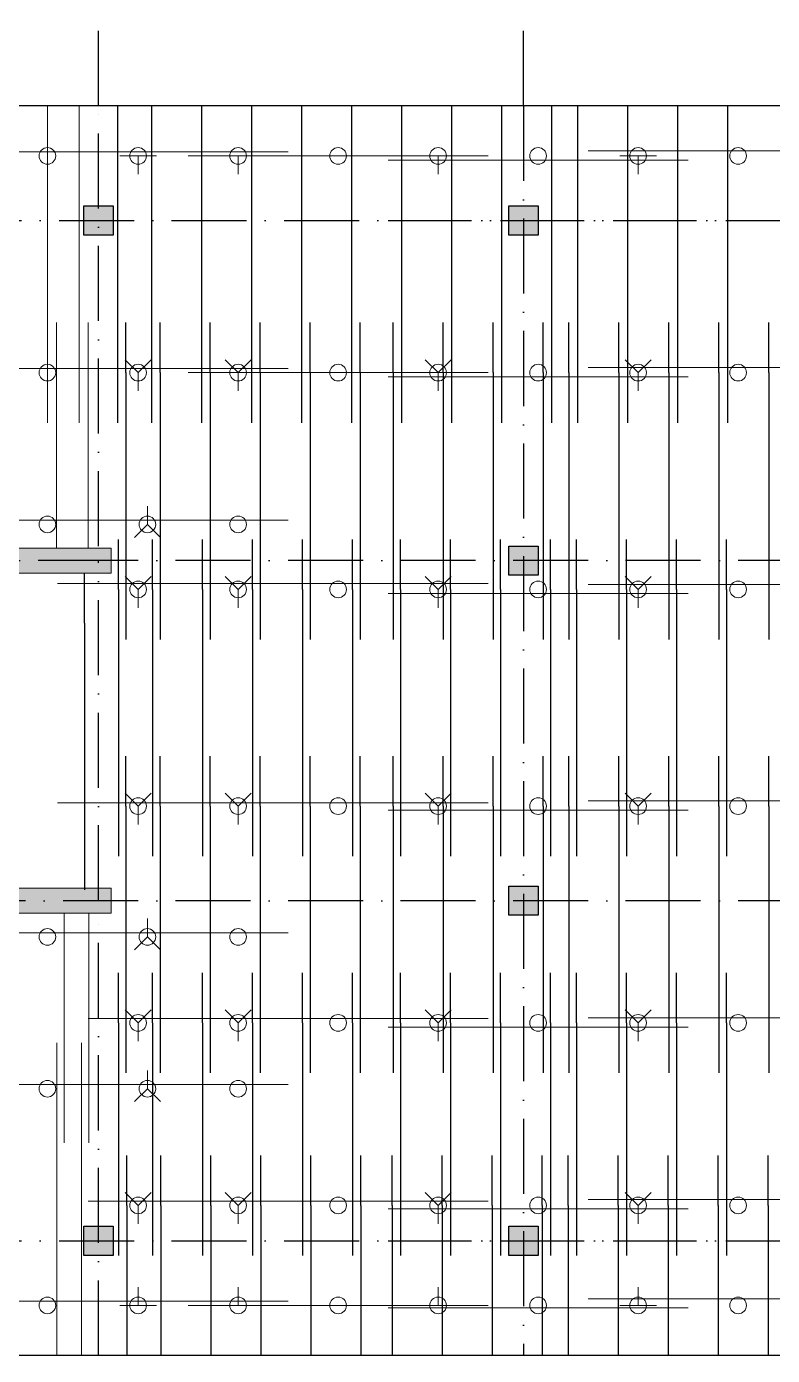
# Model space of a CAD drawing. Header units: millimetres. Extents: x -3518363 to 3223740, y -1530229 to 774657.
# Drawn here: x 2214080 to 2223030, y -15010 to 932 of the extents above; entities that cross this region are included whole.
import ezdxf

# ---------------------------------------------------------------- set-up
doc = ezdxf.new("R2010")
doc.units = ezdxf.units.MM
doc.header["$LTSCALE"] = 15
doc.header["$MEASUREMENT"] = 0
doc.linetypes.add('ACAD_ISO02W100', pattern=[15, 12, -3])
doc.linetypes.add('ACAD_ISO10W100', pattern=[18, 12, -3, 0, -3])
for name, color, linetype, lineweight in [('bedneni-stena', 7, 'CONTINUOUS', 18), ('Okna a dveře', 2, 'CONTINUOUS', 30), ('osy prův', 30, 'ACAD_ISO10W100', 15)]:
    doc.layers.add(name, color=color, linetype=linetype, lineweight=lineweight)
for name, color, linetype in [('HRANICE ZEMINY', 200, 'CONTINUOUS'), ('objekt 1', 40, 'CONTINUOUS'), ('sloupy', 100, 'CONTINUOUS')]:
    doc.layers.add(name, color=color, linetype=linetype)
doc.layers.add('pásy', color=3, linetype='CONTINUOUS', plot=False)
doc.layers.add('svahovaní', color=7, linetype='CONTINUOUS', lineweight=15, true_color=0xe3331c)

msp = doc.modelspace()

# ---------------------------------------------------------------- hatches: boundary and pattern name
at = {"layer": 'HRANICE ZEMINY', "linetype": 'ByBlock', "lineweight": 20, "ltscale": 5}
h = msp.add_hatch(color=256, dxfattribs=at)
h.dxf.hatch_style = 1
h.paths.add_polyline_path([(2209993.376, 101735), (2215093.376, 101735), (2215093.376, 101885), (2215093.376, 102035), (2209693.376, 102035), (2209693.376, 101735), (2209693.376, 97655), (2215093.376, 97655), (2215093.376, 97955), (2214943.376, 97955), (2209993.376, 97955)])
h.paths.add_polyline_path([(2272475, 101735), (2277575, 101735), (2277575, 101885), (2277575, 102035), (2272175, 102035), (2272175, 101735), (2272175, 99560), (2272475, 99560)])
h.paths.add_polyline_path([(2272475, 99560), (2272175, 99560), (2272175, 98810), (2272475, 98810)])
h.paths.add_polyline_path([(2272475, 98810), (2272175, 98810), (2272175, 98060), (2272475, 98060)])
h.paths.add_polyline_path([(2277425, 97955), (2272475, 97955), (2272475, 98060), (2272175, 98060), (2272175, 97655), (2277575, 97655), (2277575, 97955)])
h.paths.add_polyline_path([(2344375, 97955), (2344225, 97955), (2339275, 97955), (2339275, 101735), (2344375, 101735), (2344375, 101885), (2344375, 102035), (2338975, 102035), (2338975, 101735), (2338975, 97655), (2344375, 97655)])
h.paths.add_polyline_path([(2209993.376, -5625), (2214943.376, -5625), (2214943.376, -5475), (2209843.376, -5475), (2209843.376, -9555), (2214943.376, -9555), (2214943.376, -9405), (2209993.376, -9405)])
h.paths.add_polyline_path([(2209843.376, -5475), (2209693.376, -5475), (2209693.376, -5625), (2209693.376, -9555), (2209843.376, -9555)])
h.paths.add_polyline_path([(2215093.376, -5325), (2209843.376, -5325), (2209843.376, -5475), (2214943.376, -5475), (2215093.376, -5475)])
h.paths.add_polyline_path([(2209843.376, -5325), (2209693.376, -5325), (2209693.376, -5475), (2209843.376, -5475)])
h.paths.add_polyline_path([(2215093.376, -5475), (2214943.376, -5475), (2214943.376, -5625), (2215093.376, -5625)])
h.paths.add_polyline_path([(2215093.376, -9555), (2209843.376, -9555), (2209843.376, -9705), (2215093.376, -9705)])
h.paths.add_polyline_path([(2215093.376, -9405), (2214943.376, -9405), (2214943.376, -9555), (2215093.376, -9555)])
h.paths.add_polyline_path([(2209843.376, -9555), (2209693.376, -9555), (2209693.376, -9705), (2209843.376, -9705)])
at = {"layer": 'HRANICE ZEMINY', "linetype": 'ACAD_ISO02W100', "lineweight": -3, "extrusion": (1.93959e-16, -3.39308e-16, -1)}
h = msp.add_hatch(color=256, dxfattribs=at)
h.dxf.hatch_style = 1
h.paths.add_polyline_path([(-2199468.376, -1570), (-2199468.376, -1220), (-2199818.376, -1220), (-2199818.376, -1570)])
h.paths.add_polyline_path([(-2204568.376, -1570), (-2204568.376, -1220), (-2204918.376, -1220), (-2204918.376, -1570)])
h.paths.add_polyline_path([(-2209668.376, -1570), (-2209668.376, -1220), (-2210018.376, -1220), (-2210018.376, -1570)])
h.paths.add_polyline_path([(-2214768.376, -1570), (-2214768.376, -1220), (-2215118.376, -1220), (-2215118.376, -1570)])
h.paths.add_polyline_path([(-2219868.376, -1570), (-2219868.376, -1220), (-2220218.376, -1220), (-2220218.376, -1570)])
h.paths.add_polyline_path([(-2224968.376, -1570), (-2224968.376, -1220), (-2225318.376, -1220), (-2225318.376, -1570)])
h.paths.add_polyline_path([(-2230068.376, -1570), (-2230068.376, -1220), (-2230418.376, -1220), (-2230418.376, -1570)])
at = {"layer": 'HRANICE ZEMINY', "linetype": 'ByBlock', "lineweight": -3, "extrusion": (1.93959e-16, -3.39308e-16, -1)}
h = msp.add_hatch(color=256, dxfattribs=at)
h.dxf.hatch_style = 1
h.paths.add_polyline_path([(-2199468.376, -9730), (-2199468.376, -9380), (-2199818.376, -9380), (-2199818.376, -9730)])
h.paths.add_polyline_path([(-2204568.376, -9730), (-2204568.376, -9380), (-2204918.376, -9380), (-2204918.376, -9730)])
h.paths.add_polyline_path([(-2204568.376, -5650), (-2204568.376, -5300), (-2204918.376, -5300), (-2204918.376, -5650)])
h.paths.add_polyline_path([(-2199468.376, -5650), (-2199468.376, -5300), (-2199818.376, -5300), (-2199818.376, -5650)])
h.paths.add_polyline_path([(-2219868.376, -9730), (-2219868.376, -9380), (-2220218.376, -9380), (-2220218.376, -9730)])
h.paths.add_polyline_path([(-2230068.376, -9730), (-2230068.376, -9380), (-2230418.376, -9380), (-2230418.376, -9730)])
h.paths.add_polyline_path([(-2224968.376, -9730), (-2224968.376, -9380), (-2225318.376, -9380), (-2225318.376, -9730)])
h.paths.add_polyline_path([(-2230068.376, -5650), (-2230068.376, -5300), (-2230418.376, -5300), (-2230418.376, -5650)])
h.paths.add_polyline_path([(-2224968.376, -5650), (-2224968.376, -5300), (-2225318.376, -5300), (-2225318.376, -5650)])
h.paths.add_polyline_path([(-2219868.376, -5650), (-2219868.376, -5300), (-2220218.376, -5300), (-2220218.376, -5650)])
at = {"layer": 'HRANICE ZEMINY', "linetype": 'ACAD_ISO02W100', "lineweight": -3, "extrusion": (1.93959e-16, -3.39308e-16, -1)}
h = msp.add_hatch(color=256, dxfattribs=at)
h.dxf.hatch_style = 1
h.paths.add_polyline_path([(-2199468.376, -13810), (-2199468.376, -13460), (-2199818.376, -13460), (-2199818.376, -13810)])
h.paths.add_polyline_path([(-2204568.376, -13810), (-2204568.376, -13460), (-2204918.376, -13460), (-2204918.376, -13810)])
h.paths.add_polyline_path([(-2209668.376, -13810), (-2209668.376, -13460), (-2210018.376, -13460), (-2210018.376, -13810)])
h.paths.add_polyline_path([(-2214768.376, -13810), (-2214768.376, -13460), (-2215118.376, -13460), (-2215118.376, -13810)])
h.paths.add_polyline_path([(-2219868.376, -13810), (-2219868.376, -13460), (-2220218.376, -13460), (-2220218.376, -13810)])
h.paths.add_polyline_path([(-2224968.376, -13810), (-2224968.376, -13460), (-2225318.376, -13460), (-2225318.376, -13810)])
h.paths.add_polyline_path([(-2230068.376, -13810), (-2230068.376, -13460), (-2230418.376, -13460), (-2230418.376, -13810)])

# ---------------------------------------------------------------- linework, layer by layer
at = {"layer": 'bedneni-stena', "linetype": 'ByBlock', "lineweight": 20, "ltscale": 5}
for p, q in [((2209693.376, -5325), (2215093.376, -5325)), ((2215093.376, -5325), (2215093.376, -5475)), ((2215093.376, -5475), (2215093.376, -5625)), ((2215093.376, -5625), (2209993.376, -5625)), ((2209993.376, -9405), (2214943.376, -9405)), ((2214943.376, -9405), (2215093.376, -9405)), ((2215093.376, -9405), (2215093.376, -9705)), ((2215093.376, -9705), (2209693.376, -9705))]:
    msp.add_line(p, q, dxfattribs=at)
for centre in [(2214330, -620), (2215418.376, -620), (2215418.376, -620), (2216618.376, -620), (2216618.376, -620), (2217818.376, -620), (2217818.376, -620), (2219018.376, -620), (2219018.376, -620), (2220218.376, -620), (2220218.376, -620), (2221418.376, -620), (2221418.376, -620), (2222618.376, -620), (2222618.376, -620), (2214330, -3220), (2215418.376, -3220), (2215418.376, -3220), (2216618.376, -3220), (2216618.376, -3220), (2217818.376, -3220), (2217818.376, -3220), (2219018.376, -3220), (2219018.376, -3220), (2220218.376, -3220), (2220218.376, -3220), (2221418.376, -3220), (2221418.376, -3220), (2222618.376, -3220), (2222618.376, -3220), (2214330, -5040), (2215530, -5040), (2216618.376, -5040), (2215418.376, -5820), (2215418.376, -5820), (2216618.376, -5820), (2216618.376, -5820), (2217818.376, -5820), (2219018.376, -5820), (2219018.376, -5820), (2220218.376, -5820), (2220218.376, -5820), (2221418.376, -5820), (2221418.376, -5820), (2222618.376, -5820), (2222618.376, -5820), (2215418.376, -8420), (2215418.376, -8420), (2216618.376, -8420), (2216618.376, -8420), (2217818.376, -8420), (2217818.376, -8420), (2219018.376, -8420), (2219018.376, -8420), (2220218.376, -8420), (2220218.376, -8420), (2221418.376, -8420), (2221418.376, -8420), (2222618.376, -8420), (2222618.376, -8420), (2214330, -9990), (2215530, -9990), (2216618.376, -9990), (2215418.376, -11020), (2215418.376, -11020), (2216618.376, -11020), (2216618.376, -11020), (2217818.376, -11020), (2217818.376, -11020), (2219018.376, -11020), (2219018.376, -11020), (2220218.376, -11020), (2220218.376, -11020), (2221418.376, -11020), (2221418.376, -11020), (2222618.376, -11020), (2222618.376, -11020), (2214330, -11810), (2215530, -11810), (2216618.376, -11810), (2215418.376, -13210), (2215418.376, -13210), (2216618.376, -13210), (2216618.376, -13210), (2217818.376, -13210), (2217818.376, -13210), (2219018.376, -13210), (2219018.376, -13210), (2220218.376, -13210), (2220218.376, -13210), (2221418.376, -13210), (2221418.376, -13210), (2222618.376, -13210), (2222618.376, -13210), (2214330, -14410), (2215418.376, -14410), (2215418.376, -14410), (2216618.376, -14410), (2216618.376, -14410), (2217818.376, -14410), (2217818.376, -14410), (2219018.376, -14410), (2219018.376, -14410), (2220218.376, -14410), (2220218.376, -14410), (2221418.376, -14410), (2221418.376, -14410), (2222618.376, -14410), (2222618.376, -14410)]:
    msp.add_circle(centre, 100, dxfattribs=at)
at = {"layer": 'objekt 1', "lineweight": -3, "extrusion": (1.93959e-16, -3.39308e-16, -1)}
for p, q in [((2231618.376, -20), (2198268.376, -20)), ((2231618.376, -20), (2218418.376, -20)), ((2231618.376, -15010), (2198268.376, -15010)), ((2231618.376, -15010), (2218418.376, -15010))]:
    msp.add_line(p, q, dxfattribs=at)
at = {"layer": 'Okna a dveře', "linetype": 'ByBlock', "lineweight": 20, "ltscale": 5}
for p, q in [((2213130, -570), (2216618.376, -570)), ((2216618.376, -620), (2216018.376, -620)), ((2216618.376, -570), (2217218.376, -570)), ((2216618.376, -620), (2219018.376, -620)), ((2219018.376, -620), (2219618.376, -620)), ((2221418.376, -560), (2220818.376, -560)), ((2221418.376, -560), (2220818.376, -560)), ((2223818.376, -560), (2221418.376, -560)), ((2223818.376, -560), (2221418.376, -560)), ((2219018.376, -670), (2218418.376, -670)), ((2219018.376, -670), (2218418.376, -670)), ((2221418.376, -670), (2219018.376, -670)), ((2221418.376, -670), (2219018.376, -670)), ((2221418.376, -670), (2222018.376, -670)), ((2221418.376, -670), (2222018.376, -670)), ((2213130, -3170), (2216618.376, -3170)), ((2216618.376, -3170), (2217218.376, -3170)), ((2221418.376, -3160), (2220818.376, -3160)), ((2221418.376, -3160), (2220818.376, -3160)), ((2223818.376, -3160), (2221418.376, -3160)), ((2223818.376, -3160), (2221418.376, -3160)), ((2216618.376, -3220), (2216018.376, -3220)), ((2216618.376, -3220), (2219018.376, -3220)), ((2219018.376, -3270), (2218418.376, -3270)), ((2219018.376, -3270), (2218418.376, -3270)), ((2219018.376, -3270), (2218418.376, -3270)), ((2219018.376, -3270), (2218418.376, -3270)), ((2219018.376, -3220), (2219618.376, -3220)), ((2221418.376, -3270), (2219018.376, -3270)), ((2221418.376, -3270), (2219018.376, -3270)), ((2221418.376, -3270), (2219018.376, -3270)), ((2221418.376, -3270), (2219018.376, -3270)), ((2221418.376, -3270), (2222018.376, -3270)), ((2221418.376, -3270), (2222018.376, -3270)), ((2213130, -4990), (2216618.376, -4990)), ((2216618.376, -4990), (2217218.376, -4990)), ((2219018.376, -5749.289), (2214450, -5749.289)), ((2219018.376, -5870), (2218418.376, -5870)), ((2219018.376, -5870), (2218418.376, -5870)), ((2219018.376, -5749.289), (2219618.376, -5749.289)), ((2221418.376, -5870), (2219018.376, -5870)), ((2221418.376, -5870), (2219018.376, -5870)), ((2221418.376, -5760), (2220818.376, -5760)), ((2221418.376, -5760), (2220818.376, -5760)), ((2223818.376, -5760), (2221418.376, -5760)), ((2223818.376, -5760), (2221418.376, -5760)), ((2221418.376, -5870), (2222018.376, -5870)), ((2221418.376, -5870), (2222018.376, -5870)), ((2219018.376, -8380), (2214450, -8380)), ((2219018.376, -8380), (2219618.376, -8380)), ((2221418.376, -8358.603), (2220818.376, -8358.603)), ((2221418.376, -8358.603), (2220818.376, -8358.603)), ((2223818.376, -8358.603), (2221418.376, -8358.603)), ((2223818.376, -8358.603), (2221418.376, -8358.603)), ((2219018.376, -8468.603), (2218418.376, -8468.603)), ((2219018.376, -8468.603), (2218418.376, -8468.603)), ((2221418.376, -8468.603), (2219018.376, -8468.603)), ((2221418.376, -8468.603), (2219018.376, -8468.603)), ((2221418.376, -8468.603), (2222018.376, -8468.603)), ((2221418.376, -8468.603), (2222018.376, -8468.603)), ((2213130, -9940), (2216618.376, -9940)), ((2216618.376, -9940), (2217218.376, -9940)), ((2219018.376, -10970), (2214818.376, -10970)), ((2219018.376, -10970), (2219618.376, -10970)), ((2221418.376, -10960), (2220818.376, -10960)), ((2221418.376, -10960), (2220818.376, -10960)), ((2223818.376, -10960), (2221418.376, -10960)), ((2223818.376, -10960), (2221418.376, -10960)), ((2219018.376, -11070), (2218418.376, -11070)), ((2219018.376, -11070), (2218418.376, -11070)), ((2221418.376, -11070), (2219018.376, -11070)), ((2221418.376, -11070), (2219018.376, -11070)), ((2221418.376, -11070), (2222018.376, -11070)), ((2221418.376, -11070), (2222018.376, -11070)), ((2213130, -11760), (2216618.376, -11760)), ((2216618.376, -11760), (2217218.376, -11760)), ((2219018.376, -13160), (2214818.376, -13160)), ((2219018.376, -13160), (2219618.376, -13160)), ((2221418.376, -13140), (2220818.376, -13140)), ((2221418.376, -13140), (2220818.376, -13140)), ((2223818.376, -13140), (2221418.376, -13140)), ((2223818.376, -13140), (2221418.376, -13140)), ((2219018.376, -13250), (2218418.376, -13250)), ((2219018.376, -13250), (2218418.376, -13250)), ((2221418.376, -13250), (2219018.376, -13250)), ((2221418.376, -13250), (2219018.376, -13250)), ((2221418.376, -13250), (2222018.376, -13250)), ((2221418.376, -13250), (2222018.376, -13250)), ((2221418.376, -14330), (2220818.376, -14330)), ((2221418.376, -14330), (2220818.376, -14330)), ((2223818.376, -14330), (2221418.376, -14330)), ((2223818.376, -14330), (2221418.376, -14330)), ((2213130, -14360), (2216618.376, -14360)), ((2216618.376, -14410), (2216018.376, -14410)), ((2216618.376, -14360), (2217218.376, -14360)), ((2216618.376, -14410), (2217218.376, -14410)), ((2217218.376, -14410), (2219018.376, -14410)), ((2219018.376, -14440), (2218418.376, -14440)), ((2219018.376, -14440), (2218418.376, -14440)), ((2219018.376, -14410), (2219618.376, -14410)), ((2221418.376, -14440), (2219018.376, -14440)), ((2221418.376, -14440), (2219018.376, -14440)), ((2221418.376, -14440), (2222018.376, -14440)), ((2221418.376, -14440), (2222018.376, -14440))]:
    msp.add_line(p, q, dxfattribs=at)
at = {"layer": 'osy prův', "linetype": 'ACAD_ISO10W100', "lineweight": -3, "ltscale": 5}
for p, q in [((2214943.376, -20), (2214943.376, 4980)), ((2220043.376, -20), (2220043.376, 4980)), ((2220043.376, -20), (2220043.376, 4980))]:
    msp.add_line(p, q, dxfattribs=at)
at = {"layer": 'osy prův', "linetype": 'ACAD_ISO10W100', "lineweight": -3, "ltscale": 5, "extrusion": (1.93959e-16, -3.39308e-16, -1)}
for p, q in [((2214943.376, -5300), (2214943.376, -20)), ((2220043.376, -20), (2220043.376, -15010)), ((2220043.376, -20), (2220043.376, -15010)), ((2198268.376, -1395), (2231618.376, -1395)), ((2218418.376, -1395), (2231618.376, -1395)), ((2215118.376, -5475), (2198268.376, -5475)), ((2214943.376, -9550), (2214943.376, -5480)), ((2231618.376, -5475), (2215118.376, -5475)), ((2231618.376, -5475), (2218418.376, -5475)), ((2231618.376, -9555), (2209668.376, -9555)), ((2231618.376, -9555), (2218418.376, -9555)), ((2214943.376, -15010), (2214943.376, -9730)), ((2198268.376, -13635), (2231618.376, -13635)), ((2218418.376, -13635), (2231618.376, -13635))]:
    msp.add_line(p, q, dxfattribs=at)
at = {"layer": 'pásy', "linetype": 'ByBlock', "lineweight": 20, "ltscale": 5}
for p, q in [((2215418.376, -620), (2215198.376, -620)), ((2215418.376, -620), (2215198.376, -620)), ((2215418.376, -620), (2215638.376, -620)), ((2215418.376, -620), (2215418.376, -840)), ((2215418.376, -620), (2215638.376, -620)), ((2215418.376, -620), (2215418.376, -840)), ((2216618.376, -620), (2216398.376, -620)), ((2216618.376, -620), (2216398.376, -620)), ((2216618.376, -620), (2216838.376, -620)), ((2216618.376, -620), (2216618.376, -840)), ((2216618.376, -620), (2216838.376, -620)), ((2216618.376, -620), (2216618.376, -840)), ((2219018.376, -620), (2218798.376, -620)), ((2219018.376, -620), (2218798.376, -620)), ((2219018.376, -620), (2219238.376, -620)), ((2219018.376, -620), (2219018.376, -840)), ((2219018.376, -620), (2219238.376, -620)), ((2219018.376, -620), (2219018.376, -840)), ((2221418.376, -620), (2221198.376, -620)), ((2221418.376, -620), (2221198.376, -620)), ((2221418.376, -620), (2221638.376, -620)), ((2221418.376, -620), (2221418.376, -840)), ((2221418.376, -620), (2221638.376, -620)), ((2221418.376, -620), (2221418.376, -840)), ((2215418.376, -3220), (2215262.813, -3064.437)), ((2215418.376, -3220), (2215262.813, -3064.437)), ((2215418.376, -3220), (2215573.94, -3064.437)), ((2215418.376, -3220), (2215573.94, -3064.437)), ((2216618.376, -3220), (2216462.813, -3064.437)), ((2216618.376, -3220), (2216462.813, -3064.437)), ((2216618.376, -3220), (2216773.94, -3064.437)), ((2216618.376, -3220), (2216773.94, -3064.437)), ((2219018.376, -3220), (2218862.813, -3064.437)), ((2219018.376, -3220), (2218862.813, -3064.437)), ((2219018.376, -3220), (2219173.94, -3064.437)), ((2219018.376, -3220), (2219173.94, -3064.437)), ((2221418.376, -3220), (2221262.813, -3064.437)), ((2221418.376, -3220), (2221262.813, -3064.437)), ((2221418.376, -3220), (2221573.94, -3064.437)), ((2221418.376, -3220), (2221573.94, -3064.437)), ((2215418.376, -3220), (2215418.376, -3440)), ((2215418.376, -3220), (2215418.376, -3440)), ((2216618.376, -3220), (2216618.376, -3440)), ((2216618.376, -3220), (2216618.376, -3440)), ((2219018.376, -3220), (2219018.376, -3440)), ((2219018.376, -3220), (2219018.376, -3440)), ((2221418.376, -3220), (2221418.376, -3440)), ((2221418.376, -3220), (2221418.376, -3440)), ((2215530, -5040), (2215530, -4820)), ((2215530, -5040), (2215374.437, -5195.563)), ((2215530, -5040), (2215685.563, -5195.563)), ((2215418.376, -5820), (2215262.813, -5664.437)), ((2215418.376, -5820), (2215262.813, -5664.437)), ((2215418.376, -5820), (2215573.94, -5664.437)), ((2215418.376, -5820), (2215573.94, -5664.437)), ((2216618.376, -5820), (2216462.813, -5664.437)), ((2216618.376, -5820), (2216462.813, -5664.437)), ((2216618.376, -5820), (2216773.94, -5664.437)), ((2216618.376, -5820), (2216773.94, -5664.437)), ((2219018.376, -5820), (2218862.813, -5664.437)), ((2219018.376, -5820), (2218862.813, -5664.437)), ((2219018.376, -5820), (2219173.94, -5664.437)), ((2219018.376, -5820), (2219173.94, -5664.437)), ((2221418.376, -5820), (2221262.813, -5664.437)), ((2221418.376, -5820), (2221262.813, -5664.437)), ((2221418.376, -5820), (2221573.94, -5664.437)), ((2221418.376, -5820), (2221573.94, -5664.437)), ((2215418.376, -5820), (2215418.376, -6040)), ((2215418.376, -5820), (2215418.376, -6040)), ((2216618.376, -5820), (2216618.376, -6040)), ((2216618.376, -5820), (2216618.376, -6040)), ((2219018.376, -5820), (2219018.376, -6040)), ((2219018.376, -5820), (2219018.376, -6040)), ((2221418.376, -5820), (2221418.376, -6040)), ((2221418.376, -5820), (2221418.376, -6040)), ((2215418.376, -8420), (2215262.813, -8264.437)), ((2215418.376, -8420), (2215262.813, -8264.437)), ((2215418.376, -8420), (2215573.94, -8264.437)), ((2215418.376, -8420), (2215573.94, -8264.437)), ((2216618.376, -8420), (2216462.813, -8264.437)), ((2216618.376, -8420), (2216462.813, -8264.437)), ((2216618.376, -8420), (2216773.94, -8264.437)), ((2216618.376, -8420), (2216773.94, -8264.437)), ((2219018.376, -8420), (2218862.813, -8264.437)), ((2219018.376, -8420), (2218862.813, -8264.437)), ((2219018.376, -8420), (2219173.94, -8264.437)), ((2219018.376, -8420), (2219173.94, -8264.437)), ((2221418.376, -8420), (2221262.813, -8264.437)), ((2221418.376, -8420), (2221262.813, -8264.437)), ((2221418.376, -8420), (2221573.94, -8264.437)), ((2221418.376, -8420), (2221573.94, -8264.437)), ((2215418.376, -8420), (2215418.376, -8640)), ((2215418.376, -8420), (2215418.376, -8640)), ((2216618.376, -8420), (2216618.376, -8640)), ((2216618.376, -8420), (2216618.376, -8640)), ((2219018.376, -8420), (2219018.376, -8640)), ((2219018.376, -8420), (2219018.376, -8640)), ((2221418.376, -8420), (2221418.376, -8640)), ((2221418.376, -8420), (2221418.376, -8640)), ((2215530, -9990), (2215530, -9770)), ((2215530, -9990), (2215374.437, -10145.563)), ((2215530, -9990), (2215685.563, -10145.563)), ((2215418.376, -11020), (2215262.813, -10864.437)), ((2215418.376, -11020), (2215262.813, -10864.437)), ((2215418.376, -11020), (2215573.94, -10864.437)), ((2215418.376, -11020), (2215573.94, -10864.437)), ((2216618.376, -11020), (2216462.813, -10864.437)), ((2216618.376, -11020), (2216462.813, -10864.437)), ((2216618.376, -11020), (2216773.94, -10864.437)), ((2216618.376, -11020), (2216773.94, -10864.437)), ((2219018.376, -11020), (2218862.813, -10864.437)), ((2219018.376, -11020), (2218862.813, -10864.437)), ((2219018.376, -11020), (2219173.94, -10864.437)), ((2219018.376, -11020), (2219173.94, -10864.437)), ((2221418.376, -11020), (2221262.813, -10864.437)), ((2221418.376, -11020), (2221262.813, -10864.437)), ((2221418.376, -11020), (2221573.94, -10864.437)), ((2221418.376, -11020), (2221573.94, -10864.437)), ((2215418.376, -11020), (2215418.376, -11240)), ((2215418.376, -11020), (2215418.376, -11240)), ((2216618.376, -11020), (2216618.376, -11240)), ((2216618.376, -11020), (2216618.376, -11240)), ((2219018.376, -11020), (2219018.376, -11240)), ((2219018.376, -11020), (2219018.376, -11240)), ((2221418.376, -11020), (2221418.376, -11240)), ((2221418.376, -11020), (2221418.376, -11240)), ((2215530, -11810), (2215530, -11590)), ((2215530, -11810), (2215374.437, -11965.563)), ((2215530, -11810), (2215685.563, -11965.563)), ((2215418.376, -13210), (2215262.813, -13054.437)), ((2215418.376, -13210), (2215262.813, -13054.437)), ((2215418.376, -13210), (2215573.94, -13054.437)), ((2215418.376, -13210), (2215573.94, -13054.437)), ((2216618.376, -13210), (2216462.813, -13054.437)), ((2216618.376, -13210), (2216462.813, -13054.437)), ((2216618.376, -13210), (2216773.94, -13054.437)), ((2216618.376, -13210), (2216773.94, -13054.437)), ((2219018.376, -13210), (2218862.813, -13054.437)), ((2219018.376, -13210), (2218862.813, -13054.437)), ((2219018.376, -13210), (2219173.94, -13054.437)), ((2219018.376, -13210), (2219173.94, -13054.437)), ((2221418.376, -13210), (2221262.813, -13054.437)), ((2221418.376, -13210), (2221262.813, -13054.437)), ((2221418.376, -13210), (2221573.94, -13054.437)), ((2221418.376, -13210), (2221573.94, -13054.437)), ((2215418.376, -13210), (2215418.376, -13430)), ((2215418.376, -13210), (2215418.376, -13430)), ((2216618.376, -13210), (2216618.376, -13430)), ((2216618.376, -13210), (2216618.376, -13430)), ((2219018.376, -13210), (2219018.376, -13430)), ((2219018.376, -13210), (2219018.376, -13430)), ((2221418.376, -13210), (2221418.376, -13430)), ((2221418.376, -13210), (2221418.376, -13430)), ((2215418.376, -14410), (2215418.376, -14190)), ((2215418.376, -14410), (2215418.376, -14190)), ((2216618.376, -14410), (2216618.376, -14190)), ((2216618.376, -14410), (2216618.376, -14190)), ((2219018.376, -14410), (2219018.376, -14190)), ((2219018.376, -14410), (2219018.376, -14190)), ((2221418.376, -14410), (2221418.376, -14190)), ((2221418.376, -14410), (2221418.376, -14190)), ((2215418.376, -14410), (2215198.376, -14410)), ((2215418.376, -14410), (2215198.376, -14410)), ((2215418.376, -14410), (2215638.376, -14410)), ((2215418.376, -14410), (2215638.376, -14410)), ((2216618.376, -14410), (2216398.376, -14410)), ((2216618.376, -14410), (2216398.376, -14410)), ((2216618.376, -14410), (2216838.376, -14410)), ((2216618.376, -14410), (2216838.376, -14410)), ((2219018.376, -14410), (2218798.376, -14410)), ((2219018.376, -14410), (2218798.376, -14410)), ((2219018.376, -14410), (2219238.376, -14410)), ((2219018.376, -14410), (2219238.376, -14410)), ((2221418.376, -14410), (2221198.376, -14410)), ((2221418.376, -14410), (2221198.376, -14410)), ((2221418.376, -14410), (2221638.376, -14410)), ((2221418.376, -14410), (2221638.376, -14410))]:
    msp.add_line(p, q, dxfattribs=at)
at = {"layer": 'sloupy', "linetype": 'ByBlock', "lineweight": -3, "ltscale": 5, "extrusion": (1.93959e-16, -3.39308e-16, -1)}
for p, q in [((2214768.376, -1220), (2215118.376, -1220)), ((2214768.376, -1570), (2214768.376, -1220)), ((2215118.376, -1220), (2215118.376, -1570)), ((2219868.376, -1220), (2220218.376, -1220)), ((2219868.376, -1570), (2219868.376, -1220)), ((2219868.376, -1220), (2220218.376, -1220)), ((2219868.376, -1570), (2219868.376, -1220)), ((2220218.376, -1220), (2220218.376, -1570)), ((2220218.376, -1220), (2220218.376, -1570)), ((2215118.376, -1570), (2214768.376, -1570)), ((2220218.376, -1570), (2219868.376, -1570)), ((2220218.376, -1570), (2219868.376, -1570)), ((2219868.376, -5300), (2220218.376, -5300)), ((2219868.376, -5650), (2219868.376, -5300)), ((2219868.376, -5300), (2220218.376, -5300)), ((2219868.376, -5650), (2219868.376, -5300)), ((2220218.376, -5300), (2220218.376, -5650)), ((2220218.376, -5300), (2220218.376, -5650)), ((2220218.376, -5650), (2219868.376, -5650)), ((2220218.376, -5650), (2219868.376, -5650)), ((2219868.376, -9380), (2220218.376, -9380)), ((2219868.376, -9730), (2219868.376, -9380)), ((2219868.376, -9380), (2220218.376, -9380)), ((2219868.376, -9730), (2219868.376, -9380)), ((2220218.376, -9380), (2220218.376, -9730)), ((2220218.376, -9380), (2220218.376, -9730)), ((2220218.376, -9730), (2219868.376, -9730)), ((2220218.376, -9730), (2219868.376, -9730)), ((2214768.376, -13460), (2215118.376, -13460)), ((2214768.376, -13810), (2214768.376, -13460)), ((2215118.376, -13460), (2215118.376, -13810)), ((2219868.376, -13460), (2220218.376, -13460)), ((2219868.376, -13810), (2219868.376, -13460)), ((2219868.376, -13460), (2220218.376, -13460)), ((2219868.376, -13810), (2219868.376, -13460)), ((2220218.376, -13460), (2220218.376, -13810)), ((2220218.376, -13460), (2220218.376, -13810)), ((2215118.376, -13810), (2214768.376, -13810)), ((2220218.376, -13810), (2219868.376, -13810)), ((2220218.376, -13810), (2219868.376, -13810))]:
    msp.add_line(p, q, dxfattribs=at)
at = {"layer": 'svahovaní', "color": 0, "lineweight": 20, "ltscale": 5}
for p, q in [((2214330, -20), (2214330, -3820)), ((2214710, -20), (2214710, -3820)), ((2214440, -2620), (2214440, -5325)), ((2214820, -2620), (2214820, -5325)), ((2214530, -12460), (2214530, -9705)), ((2214828.376, -12460), (2214828.376, -9705)), ((2214441.624, -11860), (2214441.624, -11260)), ((2214740, -11860), (2214740, -11260)), ((2214441.624, -15010), (2214441.624, -11860)), ((2214740, -15010), (2214740, -11860))]:
    msp.add_line(p, q, dxfattribs=at)
at = {"layer": 'svahovaní', "color": 0, "lineweight": 30, "ltscale": 5}
for p, q in [((2215170, -20), (2215170, -3220)), ((2215580, -20), (2215580, -3220)), ((2216180, -20), (2216180, -3220)), ((2216780, -20), (2216780, -3220)), ((2217380, -20), (2217380, -3220)), ((2217980, -20), (2217980, -3220)), ((2218580, -20), (2218580, -3220)), ((2219180, -20), (2219180, -3220)), ((2219780, -20), (2219780, -3220)), ((2220380, -20), (2220380, -3220)), ((2220690, -20), (2220690, -3220)), ((2221290, -20), (2221290, -3220)), ((2221890, -20), (2221890, -3220)), ((2222490, -20), (2222490, -3220)), ((2215271.624, -3220), (2215271.624, -2620)), ((2215681.624, -3220), (2215681.624, -2620)), ((2216281.624, -3220), (2216281.624, -2620)), ((2216881.624, -3220), (2216881.624, -2620)), ((2217481.624, -3220), (2217481.624, -2620)), ((2218081.624, -3220), (2218081.624, -2620)), ((2218478.376, -3220), (2218478.376, -2620)), ((2219078.376, -3220), (2219078.376, -2620)), ((2219678.376, -3220), (2219678.376, -2620)), ((2220278.376, -3220), (2220278.376, -2620)), ((2220588.376, -3220), (2220588.376, -2620)), ((2221188.376, -3220), (2221188.376, -2620)), ((2221788.376, -3220), (2221788.376, -2620)), ((2222388.376, -3220), (2222388.376, -2620)), ((2222988.376, -3220), (2222988.376, -2620)), ((2215170, -3220), (2215170, -3820)), ((2215271.624, -3220), (2215271.624, -5820)), ((2215580, -3220), (2215580, -3820)), ((2215681.624, -3220), (2215681.624, -5820)), ((2216180, -3220), (2216180, -3820)), ((2216281.624, -3220), (2216281.624, -5820)), ((2216780, -3220), (2216780, -3820)), ((2216881.624, -3220), (2216881.624, -5820)), ((2217380, -3220), (2217380, -3820)), ((2217481.624, -3220), (2217481.624, -5820)), ((2217980, -3220), (2217980, -3820)), ((2218081.624, -3220), (2218081.624, -5820)), ((2218478.376, -3220), (2218478.376, -5820)), ((2218580, -3220), (2218580, -3820)), ((2219078.376, -3220), (2219078.376, -5820)), ((2219180, -3220), (2219180, -3820)), ((2219678.376, -3220), (2219678.376, -5820)), ((2219780, -3220), (2219780, -3820)), ((2220278.376, -3220), (2220278.376, -5820)), ((2220380, -3220), (2220380, -3820)), ((2220588.376, -3220), (2220588.376, -5820)), ((2220690, -3220), (2220690, -3820)), ((2221188.376, -3220), (2221188.376, -5820)), ((2221290, -3220), (2221290, -3820)), ((2221788.376, -3220), (2221788.376, -5820)), ((2221890, -3220), (2221890, -3820)), ((2222388.376, -3220), (2222388.376, -5820)), ((2222490, -3220), (2222490, -3820)), ((2222988.376, -3220), (2222988.376, -5820)), ((2215181.624, -5820), (2215181.624, -5220)), ((2215591.624, -5820), (2215591.624, -5220)), ((2216191.624, -5820), (2216191.624, -5220)), ((2216791.624, -5820), (2216791.624, -5220)), ((2217391.624, -5820), (2217391.624, -5220)), ((2217991.624, -5820), (2217991.624, -5220)), ((2218568.376, -5820), (2218568.376, -5220)), ((2219168.376, -5820), (2219168.376, -5220)), ((2219768.376, -5820), (2219768.376, -5220)), ((2220368.376, -5820), (2220368.376, -5220)), ((2220678.376, -5820), (2220678.376, -5220)), ((2221278.376, -5820), (2221278.376, -5220)), ((2221878.376, -5820), (2221878.376, -5220)), ((2222478.376, -5820), (2222478.376, -5220)), ((2214776.624, -6225), (2214776.624, -5625)), ((2215181.624, -5820), (2215181.624, -8420)), ((2215271.624, -5820), (2215271.624, -6420)), ((2215591.624, -5820), (2215591.624, -8420)), ((2215681.624, -5820), (2215681.624, -6420)), ((2216191.624, -5820), (2216191.624, -8420)), ((2216281.624, -5820), (2216281.624, -6420)), ((2216791.624, -5820), (2216791.624, -8420)), ((2216881.624, -5820), (2216881.624, -6420)), ((2217391.624, -5820), (2217391.624, -8420)), ((2217481.624, -5820), (2217481.624, -6420)), ((2217991.624, -5820), (2217991.624, -8420)), ((2218081.624, -5820), (2218081.624, -6420)), ((2218478.376, -5820), (2218478.376, -6420)), ((2218568.376, -5820), (2218568.376, -8420)), ((2219078.376, -5820), (2219078.376, -6420)), ((2219168.376, -5820), (2219168.376, -8420)), ((2219678.376, -5820), (2219678.376, -6420)), ((2219768.376, -5820), (2219768.376, -8420)), ((2220278.376, -5820), (2220278.376, -6420)), ((2220368.376, -5820), (2220368.376, -8420)), ((2220588.376, -5820), (2220588.376, -6420)), ((2220678.376, -5820), (2220678.376, -8420)), ((2221188.376, -5820), (2221188.376, -6420)), ((2221278.376, -5820), (2221278.376, -8420)), ((2221788.376, -5820), (2221788.376, -6420)), ((2221878.376, -5820), (2221878.376, -8420)), ((2222388.376, -5820), (2222388.376, -6420)), ((2222478.376, -5820), (2222478.376, -8420)), ((2222988.376, -5820), (2222988.376, -6420)), ((2214776.624, -6225), (2214776.624, -8825)), ((2215271.624, -8420), (2215271.624, -7820)), ((2215681.624, -8420), (2215681.624, -7820)), ((2216281.624, -8420), (2216281.624, -7820)), ((2216881.624, -8420), (2216881.624, -7820)), ((2217481.624, -8420), (2217481.624, -7820)), ((2218081.624, -8420), (2218081.624, -7820)), ((2218478.376, -8420), (2218478.376, -7820)), ((2219078.376, -8420), (2219078.376, -7820)), ((2219678.376, -8420), (2219678.376, -7820)), ((2220278.376, -8420), (2220278.376, -7820)), ((2220588.376, -8420), (2220588.376, -7820)), ((2221188.376, -8420), (2221188.376, -7820)), ((2221788.376, -8420), (2221788.376, -7820)), ((2222388.376, -8420), (2222388.376, -7820)), ((2222988.376, -8420), (2222988.376, -7820)), ((2215181.624, -8420), (2215181.624, -9020)), ((2215271.624, -8420), (2215271.624, -11020)), ((2215591.624, -8420), (2215591.624, -9020)), ((2215681.624, -8420), (2215681.624, -11020)), ((2216191.624, -8420), (2216191.624, -9020)), ((2216281.624, -8420), (2216281.624, -11020)), ((2216791.624, -8420), (2216791.624, -9020)), ((2216881.624, -8420), (2216881.624, -11020)), ((2217391.624, -8420), (2217391.624, -9020)), ((2217481.624, -8420), (2217481.624, -11020)), ((2217991.624, -8420), (2217991.624, -9020)), ((2218081.624, -8420), (2218081.624, -11020)), ((2218478.376, -8420), (2218478.376, -11020)), ((2218568.376, -8420), (2218568.376, -9020)), ((2219078.376, -8420), (2219078.376, -11020)), ((2219168.376, -8420), (2219168.376, -9020)), ((2219678.376, -8420), (2219678.376, -11020)), ((2219768.376, -8420), (2219768.376, -9020)), ((2220278.376, -8420), (2220278.376, -11020)), ((2220368.376, -8420), (2220368.376, -9020)), ((2220588.376, -8420), (2220588.376, -11020)), ((2220678.376, -8420), (2220678.376, -9020)), ((2221188.376, -8420), (2221188.376, -11020)), ((2221278.376, -8420), (2221278.376, -9020)), ((2221788.376, -8420), (2221788.376, -11020)), ((2221878.376, -8420), (2221878.376, -9020)), ((2222388.376, -8420), (2222388.376, -11020)), ((2222478.376, -8420), (2222478.376, -9020)), ((2222988.376, -8420), (2222988.376, -11020)), ((2214776.624, -8825), (2214776.624, -9425)), ((2215181.624, -11020), (2215181.624, -10420)), ((2215591.624, -11020), (2215591.624, -10420)), ((2216191.624, -11020), (2216191.624, -10420)), ((2216791.624, -11020), (2216791.624, -10420)), ((2217391.624, -11020), (2217391.624, -10420)), ((2217991.624, -11020), (2217991.624, -10420)), ((2218568.376, -11020), (2218568.376, -10420)), ((2219168.376, -11020), (2219168.376, -10420)), ((2219768.376, -11020), (2219768.376, -10420)), ((2220368.376, -11020), (2220368.376, -10420)), ((2220678.376, -11020), (2220678.376, -10420)), ((2221278.376, -11020), (2221278.376, -10420)), ((2221878.376, -11020), (2221878.376, -10420)), ((2222478.376, -11020), (2222478.376, -10420)), ((2215181.624, -11020), (2215181.624, -13210)), ((2215271.624, -11020), (2215271.624, -11620)), ((2215591.624, -11020), (2215591.624, -13210)), ((2215681.624, -11020), (2215681.624, -11620)), ((2216191.624, -11020), (2216191.624, -13210)), ((2216281.624, -11020), (2216281.624, -11620)), ((2216791.624, -11020), (2216791.624, -13210)), ((2216881.624, -11020), (2216881.624, -11620)), ((2217391.624, -11020), (2217391.624, -13210)), ((2217481.624, -11020), (2217481.624, -11620)), ((2217991.624, -11020), (2217991.624, -13210)), ((2218081.624, -11020), (2218081.624, -11620)), ((2218478.376, -11020), (2218478.376, -11620)), ((2218568.376, -11020), (2218568.376, -13210)), ((2219078.376, -11020), (2219078.376, -11620)), ((2219168.376, -11020), (2219168.376, -13210)), ((2219678.376, -11020), (2219678.376, -11620)), ((2219768.376, -11020), (2219768.376, -13210)), ((2220278.376, -11020), (2220278.376, -11620)), ((2220368.376, -11020), (2220368.376, -13210)), ((2220588.376, -11020), (2220588.376, -11620)), ((2220678.376, -11020), (2220678.376, -13210)), ((2221188.376, -11020), (2221188.376, -11620)), ((2221278.376, -11020), (2221278.376, -13210)), ((2221788.376, -11020), (2221788.376, -11620)), ((2221878.376, -11020), (2221878.376, -13210)), ((2222388.376, -11020), (2222388.376, -11620)), ((2222478.376, -11020), (2222478.376, -13210)), ((2222988.376, -11020), (2222988.376, -11620)), ((2215281.624, -13210), (2215281.624, -12610)), ((2215691.624, -13210), (2215691.624, -12610)), ((2216291.624, -13210), (2216291.624, -12610)), ((2216891.624, -13210), (2216891.624, -12610)), ((2217491.624, -13210), (2217491.624, -12610)), ((2218091.624, -13210), (2218091.624, -12610)), ((2218468.376, -13210), (2218468.376, -12610)), ((2219068.376, -13210), (2219068.376, -12610)), ((2219668.376, -13210), (2219668.376, -12610)), ((2220268.376, -13210), (2220268.376, -12610)), ((2220578.376, -13210), (2220578.376, -12610)), ((2221178.376, -13210), (2221178.376, -12610)), ((2221778.376, -13210), (2221778.376, -12610)), ((2222378.376, -13210), (2222378.376, -12610)), ((2222978.376, -13210), (2222978.376, -12610)), ((2215181.624, -13210), (2215181.624, -13810)), ((2215281.624, -13210), (2215281.624, -15010)), ((2215591.624, -13210), (2215591.624, -13810)), ((2215691.624, -13210), (2215691.624, -15010)), ((2216191.624, -13210), (2216191.624, -13810)), ((2216291.624, -13210), (2216291.624, -15010)), ((2216791.624, -13210), (2216791.624, -13810)), ((2216891.624, -13210), (2216891.624, -15010)), ((2217391.624, -13210), (2217391.624, -13810)), ((2217491.624, -13210), (2217491.624, -15010)), ((2217991.624, -13210), (2217991.624, -13810)), ((2218091.624, -13210), (2218091.624, -15010)), ((2218468.376, -13210), (2218468.376, -15010)), ((2218568.376, -13210), (2218568.376, -13810)), ((2219068.376, -13210), (2219068.376, -15010)), ((2219168.376, -13210), (2219168.376, -13810)), ((2219668.376, -13210), (2219668.376, -15010)), ((2219768.376, -13210), (2219768.376, -13810)), ((2220268.376, -13210), (2220268.376, -15010)), ((2220368.376, -13210), (2220368.376, -13810)), ((2220578.376, -13210), (2220578.376, -15010)), ((2220678.376, -13210), (2220678.376, -13810)), ((2221178.376, -13210), (2221178.376, -15010)), ((2221278.376, -13210), (2221278.376, -13810)), ((2221778.376, -13210), (2221778.376, -15010)), ((2221878.376, -13210), (2221878.376, -13810)), ((2222378.376, -13210), (2222378.376, -15010)), ((2222478.376, -13210), (2222478.376, -13810)), ((2222978.376, -13210), (2222978.376, -15010))]:
    msp.add_line(p, q, dxfattribs=at)

doc.saveas('drawing.dxf')
